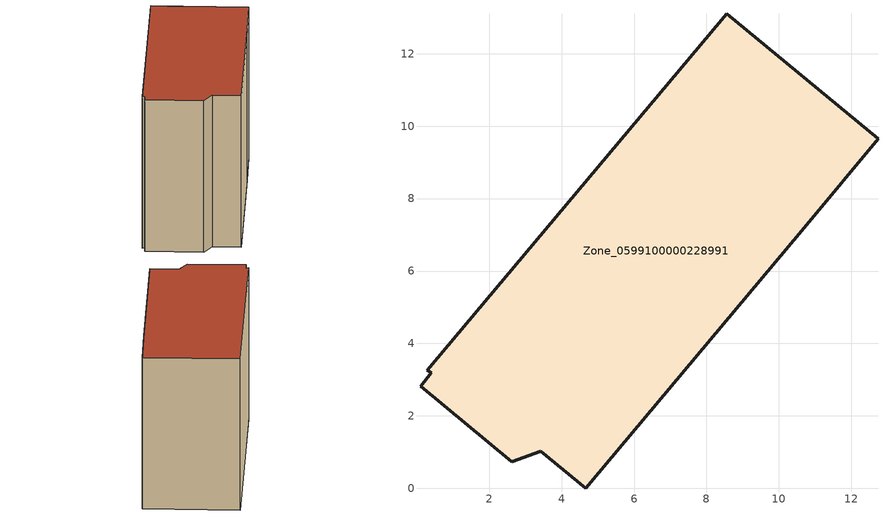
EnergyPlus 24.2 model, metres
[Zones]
Zone_0599100000228991
 floor ground (C_G): 0.1,2.82 0.4,3.19 0.3,3.26 8.56,13.11 12.74,9.66 10.77,7.28 4.66,0 3.43,1.03 2.62,0.73 z0
 wall outside (C_F): 4.66,0 10.77,7.28 12.74,9.66 8.56,13.11 0.3,3.26 0.4,3.19 0.1,2.82 2.62,0.73 3.43,1.03 4.66,0 z0:9.07
 roof outside (C_R): 0.4,3.19 0.1,2.82 2.62,0.73 3.43,1.03 4.66,0 10.77,7.28 12.74,9.66 8.56,13.11 0.3,3.26 z9.07
[BUILDING]
Pand.0599100000228991: North Axis=0; Terrain=City; Loads Convergence Tolerance Value=0.04; Temperature Convergence Tolerance Value=0.4; Solar Distribution=FullExterior; Maximum Number of Warmup Days=25; Minimum Number of Warmup Days=1
[Site:Location]
Rotterdam.The.Hague.AP_ZH_NLD Design_Conditions: Latitude=51.96; Longitude=4.45; Time Zone=1; Elevation=-4.5
[SITE:GROUNDTEMPERATURE:BUILDINGSURFACE]
18, 18, 18, 18, 18, 18, 18, 18, 18, 18, 18, 18
[MATERIAL] Thermal Absorptance=0.9; Solar Absorptance=0.7; Visible Absorptance=0.7
Name | Roughness | Thickness | Conductivity | Density | Specific Heat
G.TI.1946 | MediumSmooth | 0.15 | 1 | 540 | 1210
F.TI.1946 | Rough | 0.3 | 0.857143 | 1920 | 840
R.TI.1946 | MediumRough | 0.2 | 0.1 | 1500 | 1000
[CONSTRUCTION]
C_G: G.TI.1946
C_F: F.TI.1946
C_R: R.TI.1946
[ZONE]
Zone_0599100000228991: Type=1; Multiplier=1; Ceiling Height=Autocalculate; Volume=Autocalculate; Floor Area=autocalculate; Part of Total Floor Area=Yes
[ZONEINFILTRATION:DESIGNFLOWRATE]
Infil_Zone_0599100000228991: Zone or ZoneList or Space or SpaceList=Zone_0599100000228991; Schedule=AlwaysOn; Design Flow Rate Calculation Method=Flow/Area; Flow Rate per Floor Area=0.003; Constant Term Coefficient=1; Temperature Term Coefficient=0; Velocity Term Coefficient=0; Velocity Squared Term Coefficient=0
[HVACTEMPLATE:ZONE:IDEALLOADSAIRSYSTEM]
Zone_0599100000228991: Maximum Heating Supply Air Temperature=50; Minimum Cooling Supply Air Temperature=13; Maximum Heating Supply Air Humidity Ratio=0.0156; Minimum Cooling Supply Air Humidity Ratio=0.0077; Heating Limit=NoLimit; Cooling Limit=NoLimit; Dehumidification Control Type=ConstantSensibleHeatRatio; Cooling Sensible Heat Ratio=0.7; Dehumidification Setpoint=60; Humidification Control Type=None; Humidification Setpoint=30; Outdoor Air Method=None; Outdoor Air Flow Rate per Person=0.00944; Outdoor Air Flow Rate per Zone Floor Area=0; Outdoor Air Flow Rate per Zone=0; Demand Controlled Ventilation Type=None; Outdoor Air Economizer Type=NoEconomizer; Heat Recovery Type=None; Sensible Heat Recovery Effectiveness=0.7; Latent Heat Recovery Effectiveness=0.65
[ZONECONTROL:THERMOSTAT]
ThermostatControl_Zone_0599100000228991: Zone or ZoneList=Zone_0599100000228991; Control Type Schedule=DualSetpointControlType; Control 1=Thermostat_Zone_0599100000228991; Temperature Difference Between Cutout And Setpoint=0
[THERMOSTATSETPOINT:DUALSETPOINT]
Thermostat_Zone_0599100000228991: Heating Setpoint Temperature Schedule=HeatingSetpoint_Zone_0599100000228991; Cooling Setpoint Temperature Schedule=CoolingSetpoint_Zone_0599100000228991
[SCHEDULE:COMPACT]
HeatingSetpoint_Zone_0599100000228991: Through: 12/31, For: AllDays, Until: 24:00, 21
CoolingSetpoint_Zone_0599100000228991: Through: 12/31, For: AllDays, Until: 24:00, 24
DualSetpointControlType: Through: 12/31, For: AllDays, Until: 24:00, 4
AlwaysOn: Through: 12/31, For: AllDays, Until: 24:00, 1
